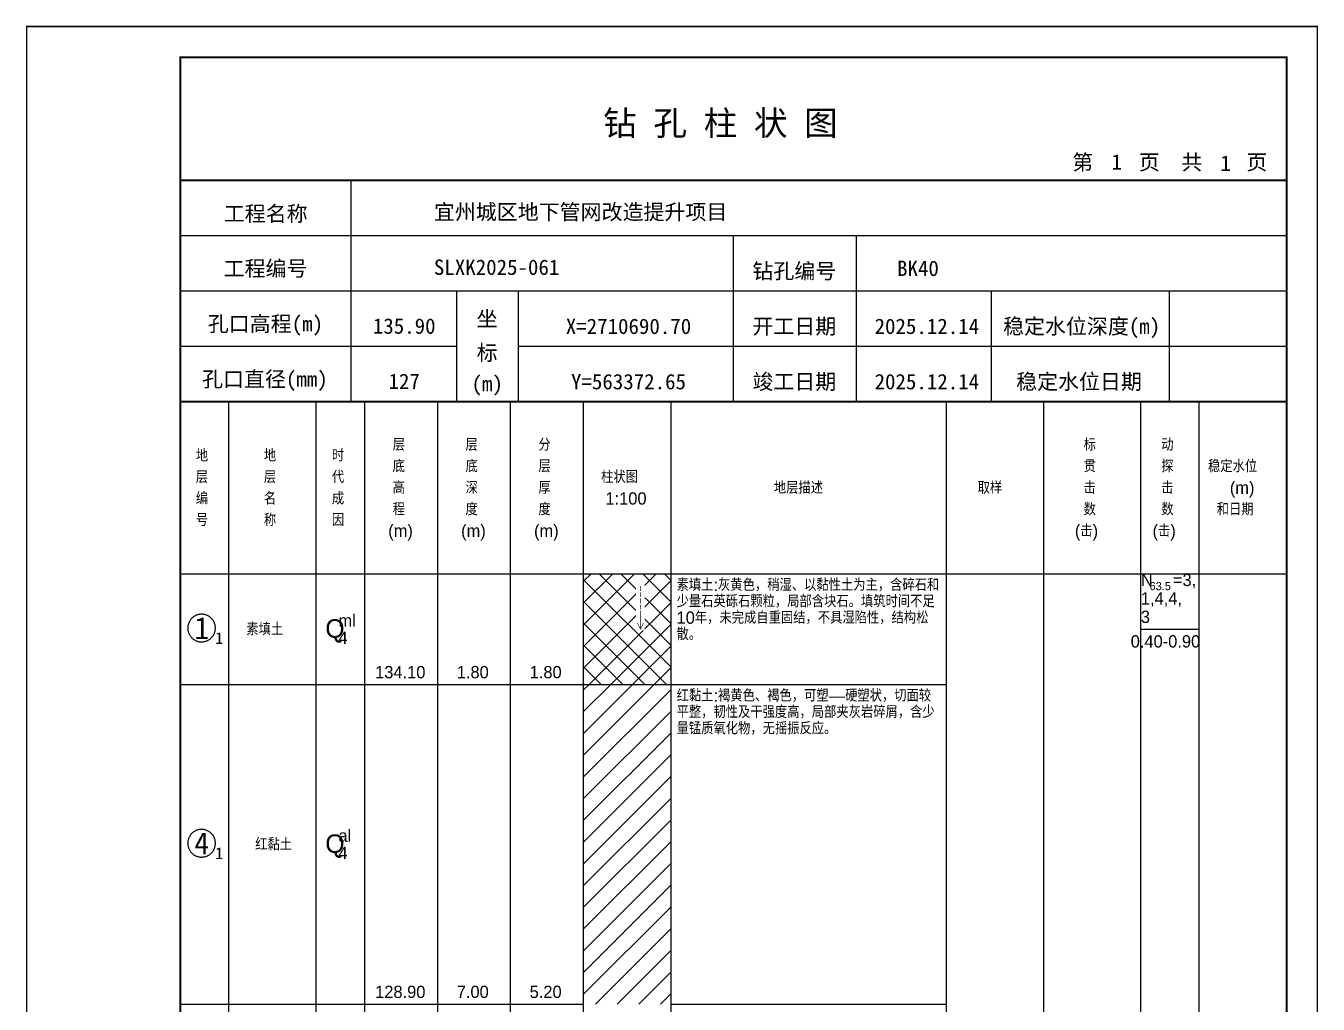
# Model space of a CAD drawing. Header units: millimetres. Extents: x 12489 to 89920, y 4630 to 4927.
# Drawn here: x 21069.3 to 21279.6, y 4767.7 to 4926.8 of the extents above; entities that cross this region are included whole.
import ezdxf
from ezdxf.enums import TextEntityAlignment as Align

# ---------------------------------------------------------------- set-up
doc = ezdxf.new("R2010")
doc.units = ezdxf.units.MM
doc.layers.add('ZZT_TC', color=7, linetype='Continuous')
doc.styles.add('成果图图块', font='', dxfattribs={"height": 2.5})
doc.styles.add('成果图模板', font='')
doc.styles.add('成果图模板标题', font='simhei.ttf')
doc.styles.add('成果图表体', font='Comfont.shx', dxfattribs={"height": 2, "bigfont": 'Hztxt12a.shx'})
doc.styles.get('成果图图块').set_extended_font_data('FangSong_GB2312')
doc.styles.get('成果图模板').set_extended_font_data('FangSong_GB2312')

# ---------------------------------------------------------------- blocks, each defined once
blk = doc.blocks.new('DCBH-1-1-987', base_point=(0.3, -0.11))
at = {"layer": 'ZZT_TC', "color": 7}
blk.add_polyline3d([(-0.19, 2.31, 0), (-0.3, 2.31, 0), (-0.41, 2.3, 0), (-0.52, 2.29, 0), (-0.63, 2.27, 0), (-0.73, 2.24, 0), (-0.84, 2.21, 0), (-0.95, 2.18, 0), (-1.05, 2.14, 0), (-1.15, 2.09, 0), (-1.25, 2.04, 0), (-1.35, 1.99, 0), (-1.44, 1.93, 0), (-1.53, 1.87, 0), (-1.62, 1.8, 0), (-1.7, 1.73, 0), (-1.78, 1.65, 0), (-1.86, 1.57, 0), (-1.93, 1.49, 0), (-2, 1.4, 0), (-2.06, 1.31, 0), (-2.12, 1.22, 0), (-2.17, 1.12, 0), (-2.22, 1.02, 0), (-2.27, 0.92, 0), (-2.31, 0.82, 0), (-2.34, 0.71, 0), (-2.37, 0.61, 0), (-2.4, 0.5, 0), (-2.41, 0.39, 0), (-2.43, 0.28, 0), (-2.44, 0.17, 0), (-2.44, 0.06, 0), (-2.44, -0.05, 0), (-2.43, -0.16, 0), (-2.41, -0.27, 0), (-2.4, -0.38, 0), (-2.37, -0.49, 0), (-2.34, -0.6, 0), (-2.31, -0.7, 0), (-2.27, -0.8, 0), (-2.22, -0.9, 0), (-2.17, -1, 0), (-2.12, -1.1, 0), (-2.06, -1.19, 0), (-2, -1.28, 0), (-1.93, -1.37, 0), (-1.86, -1.45, 0), (-1.78, -1.53, 0), (-1.7, -1.61, 0), (-1.62, -1.68, 0), (-1.53, -1.75, 0), (-1.44, -1.81, 0), (-1.35, -1.87, 0), (-1.25, -1.93, 0), (-1.15, -1.98, 0), (-1.05, -2.02, 0), (-0.95, -2.06, 0), (-0.84, -2.1, 0), (-0.73, -2.13, 0), (-0.63, -2.15, 0), (-0.52, -2.17, 0), (-0.41, -2.18, 0), (-0.3, -2.19, 0), (-0.19, -2.19, 0), (-0.08, -2.19, 0), (0.03, -2.18, 0), (0.14, -2.17, 0), (0.25, -2.15, 0), (0.36, -2.13, 0), (0.47, -2.1, 0), (0.57, -2.06, 0), (0.67, -2.02, 0), (0.77, -1.98, 0), (0.87, -1.93, 0), (0.97, -1.87, 0), (1.06, -1.81, 0), (1.15, -1.75, 0), (1.24, -1.68, 0), (1.32, -1.61, 0), (1.4, -1.53, 0), (1.48, -1.45, 0), (1.55, -1.37, 0), (1.62, -1.28, 0), (1.68, -1.19, 0), (1.74, -1.1, 0), (1.8, -1, 0), (1.85, -0.9, 0), (1.89, -0.8, 0), (1.93, -0.7, 0), (1.97, -0.6, 0), (2, -0.49, 0), (2.02, -0.38, 0), (2.04, -0.27, 0), (2.05, -0.16, 0), (2.06, -0.05, 0), (2.06, 0.06, 0), (2.06, 0.17, 0), (2.05, 0.28, 0), (2.04, 0.39, 0), (2.02, 0.5, 0), (2, 0.61, 0), (1.97, 0.71, 0), (1.93, 0.82, 0), (1.89, 0.92, 0), (1.85, 1.02, 0), (1.8, 1.12, 0), (1.74, 1.22, 0), (1.68, 1.31, 0), (1.62, 1.4, 0), (1.55, 1.49, 0), (1.48, 1.57, 0), (1.4, 1.65, 0), (1.32, 1.73, 0), (1.24, 1.8, 0), (1.15, 1.87, 0), (1.06, 1.93, 0), (0.97, 1.99, 0), (0.87, 2.04, 0), (0.77, 2.09, 0), (0.67, 2.14, 0), (0.57, 2.18, 0), (0.47, 2.21, 0), (0.36, 2.24, 0), (0.25, 2.27, 0), (0.14, 2.29, 0), (0.03, 2.3, 0), (-0.08, 2.31, 0), (-0.19, 2.31, 0)], dxfattribs=at)
at = {"style": '成果图图块'}
blk.add_text('1', height=3.57, dxfattribs=at).set_placement((-0.16, -1.74), align=Align.CENTER)
blk.add_text('1', height=1.91, dxfattribs=at).set_placement((2.03, -2.53))
blk = doc.blocks.new('DCBH-1-1-988', base_point=(0.3, -0.11))
at = {"layer": 'ZZT_TC', "color": 7}
blk.add_polyline3d([(-0.19, 2.31, 0), (-0.3, 2.31, 0), (-0.41, 2.3, 0), (-0.52, 2.29, 0), (-0.63, 2.27, 0), (-0.73, 2.24, 0), (-0.84, 2.21, 0), (-0.95, 2.18, 0), (-1.05, 2.14, 0), (-1.15, 2.09, 0), (-1.25, 2.04, 0), (-1.35, 1.99, 0), (-1.44, 1.93, 0), (-1.53, 1.87, 0), (-1.62, 1.8, 0), (-1.7, 1.73, 0), (-1.78, 1.65, 0), (-1.86, 1.57, 0), (-1.93, 1.49, 0), (-2, 1.4, 0), (-2.06, 1.31, 0), (-2.12, 1.22, 0), (-2.17, 1.12, 0), (-2.22, 1.02, 0), (-2.27, 0.92, 0), (-2.31, 0.82, 0), (-2.34, 0.71, 0), (-2.37, 0.61, 0), (-2.4, 0.5, 0), (-2.41, 0.39, 0), (-2.43, 0.28, 0), (-2.44, 0.17, 0), (-2.44, 0.06, 0), (-2.44, -0.05, 0), (-2.43, -0.16, 0), (-2.41, -0.27, 0), (-2.4, -0.38, 0), (-2.37, -0.49, 0), (-2.34, -0.6, 0), (-2.31, -0.7, 0), (-2.27, -0.8, 0), (-2.22, -0.9, 0), (-2.17, -1, 0), (-2.12, -1.1, 0), (-2.06, -1.19, 0), (-2, -1.28, 0), (-1.93, -1.37, 0), (-1.86, -1.45, 0), (-1.78, -1.53, 0), (-1.7, -1.61, 0), (-1.62, -1.68, 0), (-1.53, -1.75, 0), (-1.44, -1.81, 0), (-1.35, -1.87, 0), (-1.25, -1.93, 0), (-1.15, -1.98, 0), (-1.05, -2.02, 0), (-0.95, -2.06, 0), (-0.84, -2.1, 0), (-0.73, -2.13, 0), (-0.63, -2.15, 0), (-0.52, -2.17, 0), (-0.41, -2.18, 0), (-0.3, -2.19, 0), (-0.19, -2.19, 0), (-0.08, -2.19, 0), (0.03, -2.18, 0), (0.14, -2.17, 0), (0.25, -2.15, 0), (0.36, -2.13, 0), (0.47, -2.1, 0), (0.57, -2.06, 0), (0.67, -2.02, 0), (0.77, -1.98, 0), (0.87, -1.93, 0), (0.97, -1.87, 0), (1.06, -1.81, 0), (1.15, -1.75, 0), (1.24, -1.68, 0), (1.32, -1.61, 0), (1.4, -1.53, 0), (1.48, -1.45, 0), (1.55, -1.37, 0), (1.62, -1.28, 0), (1.68, -1.19, 0), (1.74, -1.1, 0), (1.8, -1, 0), (1.85, -0.9, 0), (1.89, -0.8, 0), (1.93, -0.7, 0), (1.97, -0.6, 0), (2, -0.49, 0), (2.02, -0.38, 0), (2.04, -0.27, 0), (2.05, -0.16, 0), (2.06, -0.05, 0), (2.06, 0.06, 0), (2.06, 0.17, 0), (2.05, 0.28, 0), (2.04, 0.39, 0), (2.02, 0.5, 0), (2, 0.61, 0), (1.97, 0.71, 0), (1.93, 0.82, 0), (1.89, 0.92, 0), (1.85, 1.02, 0), (1.8, 1.12, 0), (1.74, 1.22, 0), (1.68, 1.31, 0), (1.62, 1.4, 0), (1.55, 1.49, 0), (1.48, 1.57, 0), (1.4, 1.65, 0), (1.32, 1.73, 0), (1.24, 1.8, 0), (1.15, 1.87, 0), (1.06, 1.93, 0), (0.97, 1.99, 0), (0.87, 2.04, 0), (0.77, 2.09, 0), (0.67, 2.14, 0), (0.57, 2.18, 0), (0.47, 2.21, 0), (0.36, 2.24, 0), (0.25, 2.27, 0), (0.14, 2.29, 0), (0.03, 2.3, 0), (-0.08, 2.31, 0), (-0.19, 2.31, 0)], dxfattribs=at)
at = {"style": '成果图图块'}
blk.add_text('4', height=3.57, dxfattribs=at).set_placement((-0.16, -1.74), align=Align.CENTER)
blk.add_text('1', height=1.91, dxfattribs=at).set_placement((2.03, -2.53))
blk = doc.blocks.new('zztGLdt.dwg', base_point=(0.5, 0))
blk.add_wipeout([(-0.2, -0.2), (1.2, -0.2), (1.2, 3.2), (-0.2, 3.2)])
at = {"color": 7, "const_width": 0.1}
for points in [[(0.5, 3), (0.5, 0)], [(0, 1), (0.5, 0), (1, 1)]]:
    blk.add_lwpolyline(points, dxfattribs=at)
blk = doc.blocks.new('钻孔柱状图路桥昇龙制图梁世成校核莫家里.dwg40', base_point=(25, 236))
for p, q in [((52.82, 236), (52.82, 272)), ((25, 263), (205, 263)), ((115, 236), (115, 263)), ((135, 236), (135, 263)), ((25, 254), (205, 254)), ((70, 236), (70, 254)), ((80, 236), (80, 254)), ((157, 236), (157, 254)), ((185.95, 236), (185.95, 254)), ((25, 245), (70, 245)), ((80, 245), (205, 245))]:
    blk.add_line(p, q)
for points, const_width in [([(0, 0), (210, 0), (210, 297), (0, 297)], 0.25), ([(25, 5), (205, 5), (205, 292), (25, 292)], 0.3)]:
    blk.add_lwpolyline(points, close=True, dxfattribs=dict(const_width=const_width))
at = {"const_width": 0.3}
for points in [[(25, 272), (205, 272)], [(25, 236), (205, 236)]]:
    blk.add_lwpolyline(points, dxfattribs=at)
for s, height, style, p in [('钻 孔 柱 状 图', 4, '成果图模板标题', (93.8, 279.31)), ('第', 2.5, '成果图模板', (170.12, 273.7)), ('页', 2.5, '成果图模板', (180.96, 273.7)), ('共', 2.5, '成果图模板', (187.88, 273.7)), ('页', 2.5, '成果图模板', (198.44, 273.7)), ('工程名称', 2.5, '成果图模板', (32.07, 265.32)), ('宜州城区地下管网改造提升项目', 2.5, '成果图模板', (66.26, 265.61)), ('工程编号', 2.5, '成果图模板', (32.05, 256.41)), ('SLXK2025-061', 2.5, '成果图模板', (66.26, 256.61)), ('钻孔编号', 2.5, '成果图模板', (118.08, 256)), ('BK40', 2.5, '成果图模板', (141.61, 256.43)), ('孔口高程(m)', 2.5, '成果图模板', (29.48, 247.41)), ('坐', 2.5, '成果图模板', (73.21, 248.24)), ('开工日期', 2.5, '成果图模板', (118.08, 247)), ('稳定水位深度(m)', 2.5, '成果图模板', (158.86, 247)), ('标', 2.5, '成果图模板', (73.21, 242.7)), ('孔口直径(mm)', 2.5, '成果图模板', (28.54, 238.41)), ('(m) ', 2.5, '成果图模板', (72.38, 237.65)), ('竣工日期', 2.5, '成果图模板', (118.08, 238)), ('稳定水位日期', 2.5, '成果图模板', (160.99, 238))]:
    blk.add_text(s, height=height, dxfattribs=dict(style=style)).set_placement(p)
at = {"style": '成果图模板'}
for s, p in [('1', (177.35, 273.74)), ('1', (195.08, 273.53)), ('135.90', (61.43, 247.04)), ('X=2710690.70', (97.92, 247)), ('2025.12.14', (146.46, 247)), ('127', (61.43, 238.04)), ('Y=563372.65', (97.92, 238)), ('2025.12.14', (146.46, 238))]:
    blk.add_text(s, height=2.5, dxfattribs=at).set_placement(p, align=Align.CENTER)

msp = doc.modelspace()

# ---------------------------------------------------------------- hatches: boundary and pattern name
at = {"linetype": 'Continuous'}
h = msp.add_hatch(dxfattribs=at)
h.set_pattern_fill('GKSTT', scale=0.5, style=0, pattern_type=2)
h.set_pattern_definition([(45, (0, 0), (-1.76776695, 1.76776695), []), (135, (0, 0), (-1.76776695, -1.76776695), [])])
h.paths.add_polyline_path([(21160.06, 4819.71), (21174.29, 4819.71), (21174.29, 4837.71), (21160.06, 4837.71)])
h = msp.add_hatch(dxfattribs=at)
h.set_pattern_fill('GKNXT', scale=0.5, style=0, pattern_type=2)
h.set_pattern_definition([(45, (0, 0), (-1.76776695, 1.76776695), [])])
h.paths.add_polyline_path([(21160.06, 4767.71), (21174.29, 4767.71), (21174.29, 4819.71), (21160.06, 4819.71)])

# ---------------------------------------------------------------- linework, layer by layer
at = {"color": 0}
for p, q in [((21094.45, 4837.71), (21102.35, 4837.71)), ((21094.45, 4819.71), (21094.45, 4837.71)), ((21102.35, 4819.71), (21102.35, 4837.71)), ((21094.45, 4819.71), (21102.35, 4819.71)), ((21094.45, 4819.71), (21102.35, 4819.71)), ((21094.45, 4767.71), (21094.45, 4819.71)), ((21102.35, 4767.71), (21102.35, 4819.71)), ((21094.45, 4767.71), (21102.35, 4767.71))]:
    msp.add_line(p, q, dxfattribs=at)
for points in [[(21094.45, 4865.71), (21102.35, 4865.71)], [(21094.45, 4837.71), (21094.45, 4865.71)], [(21102.35, 4837.71), (21102.35, 4865.71)], [(21102.35, 4865.71), (21116.58, 4865.71)], [(21102.35, 4837.71), (21102.35, 4865.71)], [(21116.58, 4837.71), (21116.58, 4865.71)], [(21116.58, 4865.71), (21124.49, 4865.71)], [(21116.58, 4837.71), (21116.58, 4865.71)], [(21124.49, 4837.71), (21124.49, 4865.71)], [(21124.49, 4865.71), (21136.35, 4865.71)], [(21124.49, 4837.71), (21124.49, 4865.71)], [(21136.35, 4837.71), (21136.35, 4865.71)], [(21136.35, 4865.71), (21148.2, 4865.71)], [(21136.35, 4837.71), (21136.35, 4865.71)], [(21148.2, 4837.71), (21148.2, 4865.71)], [(21148.2, 4865.71), (21160.06, 4865.71)], [(21148.2, 4837.71), (21148.2, 4865.71)], [(21160.06, 4837.71), (21160.06, 4865.71)], [(21160.06, 4865.71), (21174.29, 4865.71)], [(21160.06, 4837.71), (21160.06, 4865.71)], [(21174.29, 4837.71), (21174.29, 4865.71)], [(21174.29, 4865.71), (21219.11, 4865.71)], [(21174.29, 4837.71), (21174.29, 4865.71)], [(21219.11, 4837.71), (21219.11, 4865.71)], [(21219.11, 4865.71), (21234.92, 4865.71)], [(21219.11, 4837.71), (21219.11, 4865.71)], [(21234.92, 4837.71), (21234.92, 4865.71)], [(21234.92, 4865.71), (21250.73, 4865.71)], [(21234.92, 4837.71), (21234.92, 4865.71)], [(21250.73, 4837.71), (21250.73, 4865.71)], [(21250.73, 4865.71), (21260.22, 4865.71)], [(21250.73, 4837.71), (21250.73, 4865.71)], [(21260.22, 4837.71), (21260.22, 4865.71)], [(21260.22, 4865.71), (21274.45, 4865.71)], [(21260.22, 4837.71), (21260.22, 4865.71)], [(21274.45, 4837.71), (21274.45, 4865.71)], [(21094.45, 4837.71), (21102.35, 4837.71)], [(21094.45, 4643.71), (21094.45, 4837.71)], [(21094.45, 4837.71), (21102.35, 4837.71)], [(21102.35, 4643.71), (21102.35, 4837.71)], [(21102.35, 4837.71), (21116.58, 4837.71)], [(21102.35, 4643.71), (21102.35, 4837.71)], [(21102.35, 4837.71), (21116.58, 4837.71)], [(21102.35, 4837.71), (21116.58, 4837.71)], [(21102.35, 4819.71), (21102.35, 4837.71)], [(21116.58, 4643.71), (21116.58, 4837.71)], [(21116.58, 4819.71), (21116.58, 4837.71)], [(21116.58, 4837.71), (21124.49, 4837.71)], [(21116.58, 4643.71), (21116.58, 4837.71)], [(21116.58, 4837.71), (21124.49, 4837.71)], [(21116.58, 4837.71), (21124.49, 4837.71)], [(21116.58, 4819.71), (21116.58, 4837.71)], [(21124.49, 4643.71), (21124.49, 4837.71)], [(21124.49, 4819.71), (21124.49, 4837.71)], [(21124.49, 4837.71), (21136.35, 4837.71)], [(21124.49, 4643.71), (21124.49, 4837.71)], [(21124.49, 4837.71), (21136.35, 4837.71)], [(21124.49, 4837.71), (21136.35, 4837.71)], [(21124.49, 4819.71), (21124.49, 4837.71)], [(21136.35, 4643.71), (21136.35, 4837.71)], [(21136.35, 4819.71), (21136.35, 4837.71)], [(21136.35, 4837.71), (21148.2, 4837.71)], [(21136.35, 4643.71), (21136.35, 4837.71)], [(21136.35, 4837.71), (21148.2, 4837.71)], [(21136.35, 4837.71), (21148.2, 4837.71)], [(21136.35, 4819.71), (21136.35, 4837.71)], [(21148.2, 4643.71), (21148.2, 4837.71)], [(21148.2, 4819.71), (21148.2, 4837.71)], [(21148.2, 4837.71), (21160.06, 4837.71)], [(21148.2, 4643.71), (21148.2, 4837.71)], [(21148.2, 4837.71), (21160.06, 4837.71)], [(21148.2, 4837.71), (21160.06, 4837.71)], [(21148.2, 4819.71), (21148.2, 4837.71)], [(21160.06, 4643.71), (21160.06, 4837.71)], [(21160.06, 4819.71), (21160.06, 4837.71)], [(21160.06, 4837.71), (21174.29, 4837.71)], [(21160.06, 4643.71), (21160.06, 4837.71)], [(21160.06, 4837.71), (21174.29, 4837.71)], [(21174.29, 4643.71), (21174.29, 4837.71)], [(21174.29, 4837.71), (21219.11, 4837.71)], [(21174.29, 4643.71), (21174.29, 4837.71)], [(21174.29, 4837.71), (21219.11, 4837.71)], [(21174.29, 4837.71), (21219.11, 4837.71)], [(21174.29, 4819.71), (21174.29, 4837.71)], [(21219.11, 4643.71), (21219.11, 4837.71)], [(21219.11, 4819.71), (21219.11, 4837.71)], [(21219.11, 4837.71), (21234.92, 4837.71)], [(21219.11, 4643.71), (21219.11, 4837.71)], [(21219.11, 4837.71), (21234.92, 4837.71)], [(21234.92, 4643.71), (21234.92, 4837.71)], [(21234.92, 4837.71), (21250.73, 4837.71)], [(21234.92, 4643.71), (21234.92, 4837.71)], [(21234.92, 4837.71), (21250.73, 4837.71)], [(21250.73, 4643.71), (21250.73, 4837.71)], [(21250.73, 4837.71), (21260.22, 4837.71)], [(21250.73, 4643.71), (21250.73, 4837.71)], [(21250.73, 4837.71), (21260.22, 4837.71)], [(21250.73, 4837.71), (21260.22, 4837.71)], [(21250.73, 4828.71), (21250.73, 4837.71)], [(21260.22, 4643.71), (21260.22, 4837.71)], [(21260.22, 4828.71), (21260.22, 4837.71)], [(21260.22, 4837.71), (21274.45, 4837.71)], [(21260.22, 4643.71), (21260.22, 4837.71)], [(21260.22, 4837.71), (21274.45, 4837.71)], [(21274.45, 4643.71), (21274.45, 4837.71)], [(21250.73, 4828.71), (21260.22, 4828.71)], [(21102.35, 4819.71), (21116.58, 4819.71)], [(21102.35, 4819.71), (21116.58, 4819.71)], [(21102.35, 4767.71), (21102.35, 4819.71)], [(21116.58, 4767.71), (21116.58, 4819.71)], [(21116.58, 4819.71), (21124.49, 4819.71)], [(21116.58, 4819.71), (21124.49, 4819.71)], [(21116.58, 4767.71), (21116.58, 4819.71)], [(21124.49, 4767.71), (21124.49, 4819.71)], [(21124.49, 4819.71), (21136.35, 4819.71)], [(21124.49, 4819.71), (21136.35, 4819.71)], [(21124.49, 4767.71), (21124.49, 4819.71)], [(21136.35, 4767.71), (21136.35, 4819.71)], [(21136.35, 4819.71), (21148.2, 4819.71)], [(21136.35, 4819.71), (21148.2, 4819.71)], [(21136.35, 4767.71), (21136.35, 4819.71)], [(21148.2, 4767.71), (21148.2, 4819.71)], [(21148.2, 4819.71), (21160.06, 4819.71)], [(21148.2, 4819.71), (21160.06, 4819.71)], [(21148.2, 4767.71), (21148.2, 4819.71)], [(21160.06, 4767.71), (21160.06, 4819.71)], [(21174.29, 4819.71), (21219.11, 4819.71)], [(21174.29, 4819.71), (21219.11, 4819.71)], [(21174.29, 4767.71), (21174.29, 4819.71)], [(21219.11, 4767.71), (21219.11, 4819.71)], [(21102.35, 4767.71), (21116.58, 4767.71)], [(21116.58, 4767.71), (21124.49, 4767.71)], [(21124.49, 4767.71), (21136.35, 4767.71)], [(21136.35, 4767.71), (21148.2, 4767.71)], [(21148.2, 4767.71), (21160.06, 4767.71)], [(21174.29, 4767.71), (21219.11, 4767.71)]]:
    msp.add_lwpolyline(points, dxfattribs=at)
at = {"color": 7, "flags": 128}
msp.add_lwpolyline([(21160.06, 4819.71), (21174.29, 4819.71)], dxfattribs=at)

# ---------------------------------------------------------------- block references
for name, p in [('DCBH-1-1-987', (21098.4, 4828.71)), ('DCBH-1-1-988', (21098.4, 4793.71))]:
    msp.add_blockref(name, p)

# ---------------------------------------------------------------- texts
at = {"color": 0, "style": '成果图表体'}
for s, height, p in [('层', 2, (21129, 4857.71)), ('层', 2, (21140.85, 4857.71)), ('分', 2, (21152.71, 4857.71)), ('标', 2, (21241.41, 4857.71)), ('动', 2, (21254.05, 4857.71)), ('地', 2, (21096.98, 4855.96)), ('地', 2, (21108.05, 4855.96)), ('时', 2, (21119.11, 4855.96)), ('底', 2, (21129, 4854.21)), ('底', 2, (21140.85, 4854.21)), ('层', 2, (21152.71, 4854.21)), ('贯', 2, (21241.41, 4854.21)), ('探', 2, (21254.05, 4854.21)), ('稳定水位', 2, (21261.65, 4854.21)), ('层', 2, (21096.98, 4852.46)), ('层', 2, (21108.05, 4852.46)), ('代', 2, (21119.11, 4852.46)), ('高', 2, (21129, 4850.71)), ('深', 2, (21140.85, 4850.71)), ('厚', 2, (21152.71, 4850.71)), ('柱状图', 2, (21162.91, 4852.46)), ('地层描述', 2, (21191.02, 4850.71)), ('取样', 2, (21224.18, 4850.71)), ('击', 2, (21241.41, 4850.71)), ('击', 2, (21254.05, 4850.71)), ('(m)', 2, (21265.2, 4850.71)), ('编', 2, (21096.98, 4848.96)), ('名', 2, (21108.05, 4848.96)), ('成', 2, (21119.11, 4848.96)), ('1:100', 2, (21163.62, 4848.96)), ('程', 2, (21129, 4847.21)), ('度', 2, (21140.85, 4847.21)), ('度', 2, (21152.71, 4847.21)), ('数', 2, (21241.41, 4847.21)), ('数', 2, (21254.05, 4847.21)), ('和日期', 2, (21263.07, 4847.21)), ('号', 2, (21096.98, 4845.46)), ('称', 2, (21108.05, 4845.46)), ('因', 2, (21119.11, 4845.46)), ('(m)', 2, (21128.28, 4843.71)), ('(m)', 2, (21140.14, 4843.71)), ('(m)', 2, (21152, 4843.71)), ('(击)', 2, (21239.99, 4843.71)), ('(击)', 2, (21252.63, 4843.71)), ('N', 2, (21250.73, 4835.71)), ('63.5', 1.333, (21252.15, 4835.04)), ('=3,', 2, (21255.94, 4835.71)), ('1,4,4,', 2, (21250.73, 4832.71)), ('3', 2, (21250.73, 4829.71)), ('素填土', 2, (21105.2, 4827.71)), ('Q', 3, (21118.05, 4827.31)), ('ml', 2, (21120.18, 4829.11)), ('4', 2, (21120.18, 4826.31)), ('0.40-0.90', 2, (21249.08, 4825.71)), ('134.10', 2, (21126.15, 4820.71)), ('1.80', 2, (21139.43, 4820.71)), ('1.80', 2, (21151.29, 4820.71)), ('al', 2, (21120.18, 4794.11)), ('红黏土', 2, (21106.63, 4792.71)), ('Q', 3, (21118.05, 4792.31)), ('4', 2, (21120.18, 4791.31)), ('128.90', 2, (21126.15, 4768.71)), ('7.00', 2, (21139.43, 4768.71)), ('5.20', 2, (21151.29, 4768.71))]:
    msp.add_text(s, height=height, dxfattribs=at).set_placement(p)
at = {"color": 0, "char_height": 2, "width": 43.0292, "attachment_point": 1, "line_spacing_factor": 0.8, "style": '成果图表体'}
for s, insert in [('素填土:灰黄色，稍湿、以黏性土为主，含碎石和少量石英砾石颗粒，局部含块石。填筑时间不足10年，未完成自重固结，不具湿陷性，结构松散。', (21175.19, 4836.91)), ('红黏土:褐黄色、褐色，可塑—硬塑状，切面较平整，韧性及干强度高，局部夹灰岩碎屑，含少量锰质氧化物，无摇振反应。', (21175.19, 4818.91))]:
    msp.add_mtext(s, dxfattribs=dict(at, insert=insert))

# ---------------------------------------------------------------- next in the draw order: block references
msp.add_blockref('zztGLdt.dwg', (21169.31, 4832.71))

# ---------------------------------------------------------------- next in the draw order: block references
msp.add_blockref('zztGLdt.dwg', (21169.31, 4831.71))

# ---------------------------------------------------------------- next in the draw order: block references
msp.add_blockref('zztGLdt.dwg', (21169.31, 4830.71))

# ---------------------------------------------------------------- next in the draw order: block references
msp.add_blockref('zztGLdt.dwg', (21169.31, 4829.71))

# ---------------------------------------------------------------- next in the draw order: block references
msp.add_blockref('zztGLdt.dwg', (21169.31, 4828.71))

# ---------------------------------------------------------------- next in the draw order: block references
msp.add_blockref('钻孔柱状图路桥昇龙制图梁世成校核莫家里.dwg40', (21094.45, 4865.71))

doc.saveas('drawing.dxf')
